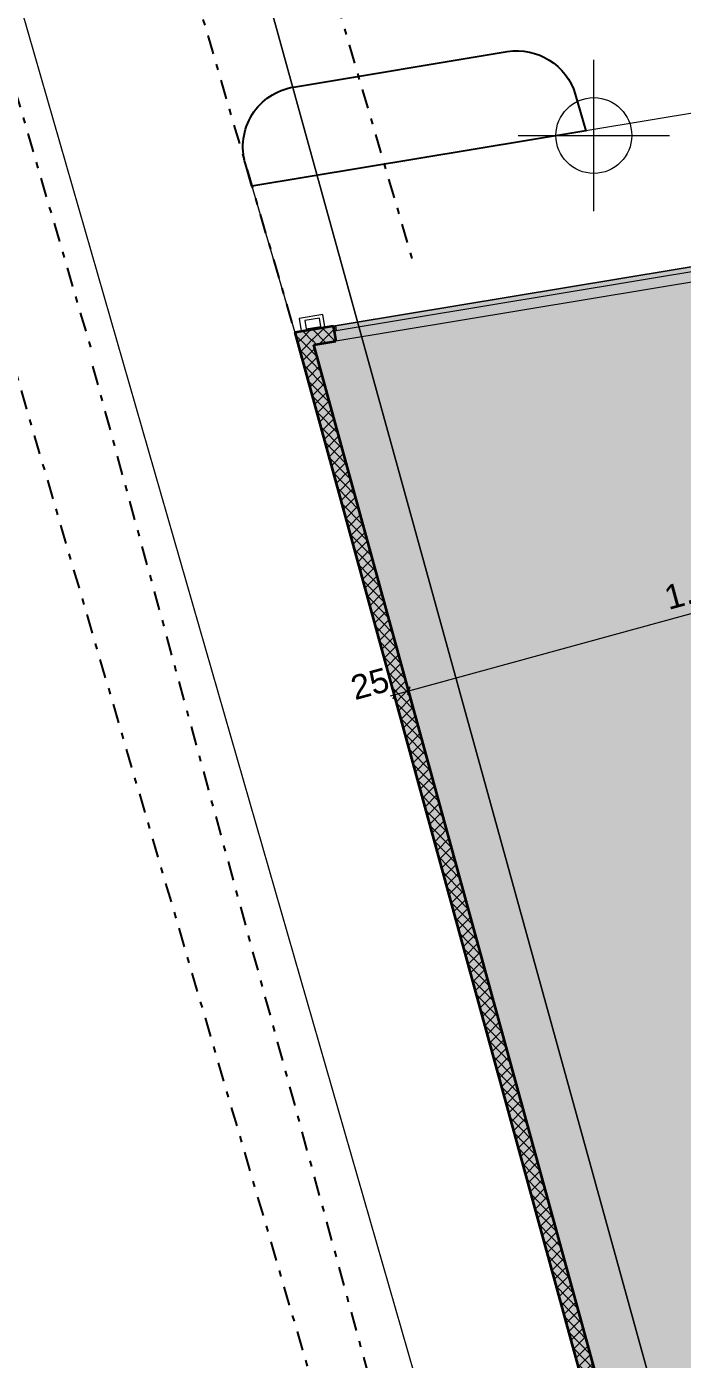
# Model space of a CAD drawing. Header units: metres. Extents: x 7516628 to 7516777, y 4692096 to 4692450.
# Drawn here: x 7516677.83 to 7516688.65, y 4692386.01 to 4692407.99 of the extents above; entities that cross this region are included whole.
import ezdxf

# ---------------------------------------------------------------- set-up
doc = ezdxf.new("R2010")
doc.units = ezdxf.units.M
doc.linetypes.add('Dot & Dashed', pattern=[670.277762413025, 317.49999999993, -176.38888888885, 0, -176.388873524245])
for name, color, linetype, lineweight in [('dtm label', 1, 'Continuous', 0), ('muri', 36, 'Continuous', 0), ('New_2D Drafting - General_Pen_No__102', 254, 'Continuous', 0), ('New_2D Drafting - General_Pen_No__2', 8, 'Continuous', 0), ('New_Archicad Windows_Pen_No__103', 31, 'Continuous', 0), ('New_Archicad Windows_Pen_No__82', 253, 'Continuous', 0), ('New_Dimensioning - General', 7, 'Continuous', 0), ('New_Dimensioning - General_Pen_No__1', 7, 'Continuous', 0), ('New_Dimensioning - General_Pen_No__142', 8, 'Continuous', 0), ('New_Dimensioning - General_Pen_No__161', 251, 'Continuous', 0), ('New_Drawing & Figure_Pen_No__58', 12, 'Continuous', 0), ('New_Structural - Bearing', 7, 'Continuous', 0), ('New_Structural - Bearing_Pen_No__102', 254, 'Continuous', 0), ('New_Structural - Bearing_Pen_No__150', 58, 'Continuous', 0), ('New_Structural - Bearing_Pen_No__184', 254, 'Continuous', 0), ('New_Structural - Bearing_Pen_No__204', 254, 'Continuous', 0), ('New_Structural - Bearing_Pen_No__22', 8, 'Continuous', 0), ('parc-net-v2', 1, 'Continuous', 0), ('Parcela Baze', 7, 'Continuous', 0), ('projekt', 7, 'Continuous', 0)]:
    doc.layers.add(name, color=color, linetype=linetype, lineweight=lineweight)
doc.styles.add('GENERATED_STYLE_1', font='arial.ttf')
doc.dimstyles.new('GENERATED_STYLE__1', dxfattribs={"dimtxt": 400, "dimasz": 95, "dimexe": 0.18, "dimexo": 100000, "dimgap": 0, "dimtad": 1, "dimdec": 0, "dimlfac": 0.1, "dimzin": 0, "dimdsep": 46, "dimtxsty": 'GENERATED_STYLE_1', "dimblk": 'ARROWHEAD_2', "dimblk1": 'ARROWHEAD_2', "dimblk2": 'ARROWHEAD_2', "dimcen": 0.09, "dimclrd": 251, "dimclre": 251, "dimclrt": 7, "dimadec": 0, "dimazin": 0, "dimtfac": 1, "dimtdec": 4, "dimtmove": 0, "dimatfit": 3, "dimfxl": 1, "dimtolj": 1, "dimtzin": 0, "dimarcsym": 0})
pattern_1 = [(44.99999999999998, (0, 0), (-91.92387818248316, 91.92387818248324), []), (135.0000000000001, (0, 0), (91.9238781824829, 91.92387818248349), [])]
pattern_2 = [(44.99999999999998, (0, 0), (-176.7766952966368, 176.7766952966369), []), (44.99999999999998, (-35.35533905932736, 35.35533905932739), (-176.7766952966368, 176.7766952966369), []), (44.99999999999998, (-70.71067811865473, 70.71067811865478), (-176.7766952966368, 176.7766952966369), [])]

# ---------------------------------------------------------------- blocks, each defined once
blk = doc.blocks.new('Slab_28', base_point=(-45594.77753155443, 72138.23779881523))
at = {"layer": 'New_Structural - Bearing_Pen_No__204', "color": 254, "linetype": 'Continuous', "lineweight": 0, "flags": 128}
blk.add_lwpolyline([(-45594.77753155443, 72138.23779881523), (-36901.36041619917, 40399.18526613519), (-26440.41470230332, 43264.46816701355), (-34838.09919371925, 73923.82175481907)], close=True, dxfattribs=at)
blk = doc.blocks.new('Slab_35', base_point=(-22076.12423998126, 78576.49033854387))
at = {"layer": 'New_Structural - Bearing_Pen_No__184', "color": 254, "linetype": 'Continuous', "lineweight": 0, "flags": 128}
blk.add_lwpolyline([(-22076.12423998126, 78576.49033854387), (-46303.63800945178, 74554.77856824246), (-45594.77753155443, 72138.23779881523), (-25759.95144974149, 75430.77347846248), (-17611.85185514205, 45682.63673964111), (-7877.09251520846, 10141.71721589582), (-11542.09914180956, 9137.861435929606), (-8828.899790343712, -767.8379691656118), (-6016.712207689124, -26229.73658027559), (-4312.456942216158, -41660.27721866157), (379.2418893517606, -96770.96442558194), (-19548.6329040541, -98467.96360597546), (-19555.13085424627, -98391.65813141585), (-19753.14066366718, -98423.51140641085), (-19721.56030660335, -98794.46769330432), (404.927579019386, -97072.67944604837), (412.0980510651861, -97156.90685625123), (8022.656437035948, -96505.83598593903), (-9.094947e-10, 0), (-2952.555899401886, 11490.56185632594), (-19643.20814535404, 76446.13885095759), (-19811.53685661957, 77101.22940127758, 0.388950843474932)], format="xyb", close=True, dxfattribs=at)
blk = doc.blocks.new('Slab_397', base_point=(-45615.42016947259, 76189.54714335814))
at = {"layer": 'New_Structural - Bearing_Pen_No__150', "color": 58, "linetype": 'Continuous', "lineweight": 25, "flags": 128}
blk.add_lwpolyline([(-45615.42016947259, 76189.54714335814), (-42091.63626864302, 76774.48719642371, -0.3792487026986449), (-40968.31133992691, 76069.46314892912), (-40792.36051607495, 75469.63800348659), (-46303.63800945178, 74554.77856824246), (-46411.23137675822, 74921.5697305708, -0.4500648041842174)], format="xyb", close=True, dxfattribs=at)
blk = doc.blocks.new('Slab_896', base_point=(-45098.90707488886, 72235.0869553313))
at = {"layer": 'New_Structural - Bearing_Pen_No__184', "color": 254, "linetype": 'Continuous', "lineweight": 0, "flags": 128}
for points in [[(-45098.90707488886, 72235.0869553313), (-45132.47598767177, 72437.31211295654), (-45524.37030456863, 72372.2585543464), (-45490.80139178574, 72170.03339672113)], [(-45190.23350798136, 72376.82149302975), (-45429.64154903059, 72337.40193736748), (-45407.39882091337, 72202.31446931596), (-45167.99077986417, 72241.73402497821)]]:
    blk.add_lwpolyline(points, close=True, dxfattribs=at)
blk = doc.blocks.new('Storefront Window with Transom 2 27')
at = {"layer": 'New_Archicad Windows_Pen_No__103', "linetype": 'Continuous', "lineweight": 13}
h = blk.add_hatch(dxfattribs=at)
h.set_pattern_fill('ALUMINIUM', color=31, style=0, pattern_type=2)
h.set_pattern_definition(pattern_2)
h.paths.add_polyline_path([(-4991.317440735423, 0), (-4991.317440735423, -80), (-4951.317440735423, -80), (-4951.317440735423, 0)])
h = blk.add_hatch(dxfattribs=at)
h.set_pattern_fill('ALUMINIUM', color=31, style=0, pattern_type=2)
h.set_pattern_definition(pattern_2)
h.paths.add_polyline_path([(4951.317440735423, 0), (4951.317440735423, -80), (4991.317440735423, -80), (4991.317440735423, 0)])
at = {"layer": 'New_Archicad Windows_Pen_No__82', "color": 253, "linetype": 'Continuous', "lineweight": 20}
for p, q in [((-4991.317440735423, 170), (4991.317440735423, 170)), ((-4991.317440735423, 0), (-4991.317440735423, 170)), ((-4991.317440735423, 0), (4991.317440735423, 0)), ((-4991.317440735423, 0), (-4991.317440735423, -80)), ((-4951.317440735423, 0), (-4991.317440735423, 0)), ((-4991.317440735423, -80), (-4991.317440735423, 0)), ((-4991.317440735423, -80), (-4991.317440735423, 0)), ((-4951.317440735423, -80), (-4951.317440735423, 0)), ((4951.317440735423, 0), (4951.317440735423, -80)), ((4991.317440735423, 0), (4951.317440735423, 0)), ((4991.317440735423, 0), (4991.317440735423, 170)), ((4991.317440735423, -80), (4991.317440735423, 0)), ((4991.317440735423, -80), (4991.317440735423, 0)), ((4991.317440735423, -80), (4991.317440735423, 0)), ((-4991.317440735423, -80), (4991.317440735423, -80)), ((-4991.317440735423, -80), (4991.317440735423, -80)), ((-4991.317440735423, -80), (-4951.317440735423, -80)), ((4951.317440735423, -80), (4991.317440735423, -80))]:
    blk.add_line(p, q, dxfattribs=at)
blk = doc.blocks.new('Wall_1', base_point=(-45594.77753155443, 72138.23779881523))
at = {"layer": 'New_Structural - Bearing_Pen_No__102', "linetype": 'Continuous', "lineweight": 13}
h = blk.add_hatch(dxfattribs=at)
h.set_pattern_fill('CONCRETE_BLOCK', color=254, style=0, pattern_type=2)
h.set_pattern_definition(pattern_1)
h.paths.add_polyline_path([(-35085.903562828, 73882.68685713234), (-35112.08076460801, 73878.34148226366), (-35071.14156864826, 73631.71618213272), (-35019.50952191204, 73640.28705203078)])
h = blk.add_hatch(dxfattribs=at)
h.set_pattern_fill('CONCRETE_BLOCK', color=254, style=0, pattern_type=2)
h.set_pattern_definition(pattern_1)
h.paths.add_polyline_path([(-35085.9035053924, 73882.68680733132), (-35019.50952225087, 73640.2870575804), (-34837.96817936484, 73923.84350290072)])
h = blk.add_hatch(dxfattribs=at)
h.set_pattern_fill('CONCRETE_BLOCK', color=254, style=0, pattern_type=2)
h.set_pattern_definition(pattern_1)
h.paths.add_polyline_path([(-35019.50952191204, 73640.28705758037), (-34771.57419588448, 73681.44375314975), (-34837.96817902601, 73923.8435029007)])
h = blk.add_hatch(dxfattribs=at)
h.set_pattern_fill('CONCRETE_BLOCK', color=254, style=0, pattern_type=2)
h.set_pattern_definition(pattern_1)
h.paths.add_polyline_path([(-45594.77753155443, 72138.23779919656), (-45280.44822205164, 71936.994745486), (-45346.84220431382, 72179.3944945587)])
h = blk.add_hatch(dxfattribs=at)
h.set_pattern_fill('CONCRETE_BLOCK', color=254, style=0, pattern_type=2)
h.set_pattern_definition(pattern_1)
h.paths.add_polyline_path([(-45280.44822205164, 71936.99474485259), (-45594.77753155443, 72138.23779856315), (-45528.38354929225, 71895.83804949047)])
h = blk.add_hatch(dxfattribs=at)
h.set_pattern_fill('CONCRETE_BLOCK', color=254, style=0, pattern_type=2)
h.set_pattern_definition(pattern_1)
h.paths.add_polyline_path([(-45346.84220553204, 72179.39455058757), (-45280.44816461608, 71936.994745486), (-44919.01814355485, 71996.99129644054), (-44959.95733951459, 72243.61644268208)])
at = {"layer": 'New_Structural - Bearing_Pen_No__22', "color": 8, "linetype": 'Continuous', "lineweight": 35}
for p, q in [((-35112.08079035335, 73878.34143758484), (-35098.98024149614, 73799.42137917355)), ((-35098.98024149614, 73799.42137917355), (-35071.14157517458, 73631.71625504959)), ((-44959.95738965543, 72243.61648773037), (-44946.85684079823, 72164.69642931908)), ((-44946.85684079823, 72164.69642931908), (-44919.01817447667, 71996.99130519512))]:
    blk.add_line(p, q, dxfattribs=at)
at = {"layer": 'New_Structural - Bearing_Pen_No__22', "color": 8, "linetype": 'Continuous', "lineweight": 35, "flags": 128}
for points in [[(-34837.96817937001, 73923.84350290071), (-35112.08082805178, 73878.34143132697)], [(-34837.96817937001, 73923.84350290071), (-34771.57419588964, 73681.44375357594)], [(-35071.14157661932, 73631.71625480974), (-35019.50952191203, 73640.2870575804)], [(-44959.95735571526, 72243.61649336434), (-45594.77753155441, 72138.23779881523)], [(-45594.77753155442, 72138.2377988152), (-45528.38354807404, 71895.83804949044)], [(-45280.44822205164, 71936.994745486), (-44919.01818971268, 71996.99130266596)]]:
    blk.add_lwpolyline(points, dxfattribs=at)
at = {"layer": 'New_Archicad Windows_Pen_No__82', "color": 253, "linetype": 'Continuous', "lineweight": 20, "zscale": 1000, "rotation": 189.4250255970148}
blk.add_blockref('Storefront Window with Transom 2 27', (-40022.91854114718, 72982.0589042463), dxfattribs=at)
blk = doc.blocks.new('Wall_4', base_point=(-36901.36041619917, 40399.18526613519))
at = {"layer": 'New_Structural - Bearing_Pen_No__102', "linetype": 'Continuous', "lineweight": 13}
h = blk.add_hatch(dxfattribs=at)
h.set_pattern_fill('CONCRETE_BLOCK', color=254, style=0, pattern_type=2)
h.set_pattern_definition(pattern_1)
h.paths.add_polyline_path([(-45528.38354807405, 71895.83804949047), (-36967.40355961799, 40640.3041231484), (-36726.28470260479, 40706.34726656724), (-45280.44822205165, 71936.994745486)])
at = {"layer": 'New_Structural - Bearing_Pen_No__22', "color": 8, "linetype": 'Continuous', "lineweight": 35, "flags": 128}
for points in [[(-45528.38354807404, 71895.83804949044), (-36901.36041619917, 40399.1852661352)], [(-36726.28470260479, 40706.34726656725), (-45280.44822205164, 71936.994745486)]]:
    blk.add_lwpolyline(points, dxfattribs=at)
blk = doc.blocks.new('*D776')
at = {"layer": 'New_Dimensioning - General_Pen_No__142', "color": 8, "linetype": 'Continuous', "lineweight": 13}
for p, q in [((-43939.32477864355, 66230.89054555373), (-43975.90819298241, 66091.2661126207)), ((-43698.20592163033, 66296.93368897257), (-43734.7893359692, 66157.30925603955))]:
    blk.add_line(p, q, dxfattribs=at)
at = {"layer": 'New_Dimensioning - General_Pen_No__161', "color": 251, "linetype": 'Continuous', "lineweight": 13}
for p, q in [((-43716.49762879977, 66227.12147250606), (-33737.66221654762, 68960.35298516335)), ((-43932.85030703092, 66070.65875770726), (-43982.38266459505, 66251.49790046718)), ((-43957.61648581299, 66161.0783290872), (-43716.49762879977, 66227.12147250606)), ((-43691.73145001771, 66136.7019011261), (-43741.26380758184, 66317.54104388601)), ((-44016.5700463527, 66144.9307805213), (-43957.61648581299, 66161.0783290872))]:
    blk.add_line(p, q, dxfattribs=at)
at = {"layer": 'New_Dimensioning - General_Pen_No__1', "color": 7, "lineweight": 13, "insert": (-44602.09559335464, 66067.5003065663), "char_height": 400, "attachment_point": 7, "rotation": 15.317792796364982, "style": 'GENERATED_STYLE_1'}
blk.add_mtext('\\A1;25', dxfattribs=at)
blk = doc.blocks.new('ARROWHEAD_2')
at = {"color": 0, "linetype": 'Continuous', "lineweight": 0}
for p, q in [((0, 0), (-1, 0)), ((-0.3781315, -0.6550000000000001), (0.3781315, 0.6550000000000001))]:
    blk.add_line(p, q, dxfattribs=at)
blk = doc.blocks.new('*D777')
at = {"layer": 'New_Dimensioning - General_Pen_No__142', "color": 8, "linetype": 'Continuous', "lineweight": 13}
for p, q in [((-33719.37050937819, 69030.16520162988), (-33755.95392371705, 68890.54076869684)), ((-43698.20592163033, 66296.93368897257), (-43734.7893359692, 66157.30925603955))]:
    blk.add_line(p, q, dxfattribs=at)
at = {"layer": 'New_Dimensioning - General_Pen_No__161', "color": 251, "linetype": 'Continuous', "lineweight": 13}
for p, q in [((-33712.89603776555, 68869.9334137834), (-33762.42839532968, 69050.7725565433)), ((-43716.49762879977, 66227.12147250606), (-33737.66221654762, 68960.35298516335)), ((-33737.66221654762, 68960.35298516335), (-33496.54335953442, 69026.39612858219))]:
    blk.add_line(p, q, dxfattribs=at)
at = {"layer": 'New_Dimensioning - General_Pen_No__1', "color": 7, "lineweight": 13, "char_height": 400, "attachment_point": 7, "rotation": 15.317792796364982, "style": 'GENERATED_STYLE_1'}
for s, insert in [('\\A1;25', (-34382.14132408928, 68866.77496264245)), ('\\A1;1,035', (-39410.21418510151, 67489.57144901583))]:
    blk.add_mtext(s, dxfattribs=dict(at, insert=insert))
blk = doc.blocks.new('A$C11597C86')
at = {"layer": 'New_2D Drafting - General_Pen_No__102', "linetype": 'Continuous', "lineweight": 0}
blk.add_hatch(color=7, dxfattribs=at).paths.add_polyline_path([(80443.11670551685, 76454.81920017266), (91199.79504335203, 78240.4031561765), (99597.47953476796, 47581.04956837097), (89136.53382087211, 44715.76666749261)])
at = {"layer": 'New_2D Drafting - General_Pen_No__2', "color": 8, "linetype": 'Continuous', "lineweight": 15, "flags": 128}
blk.add_lwpolyline([(80443.11670551685, 76454.81920017266), (91199.79504335203, 78240.4031561765), (99597.47953476796, 47581.04956837097), (89136.53382087211, 44715.76666749261)], close=True, dxfattribs=at)
at = {"layer": 'New_Drawing & Figure_Pen_No__58', "color": 12, "linetype": 'Dot & Dashed', "lineweight": 25, "flags": 128}
blk.add_lwpolyline([(161005.8051674019, -220534.1344569164), (148309.774087315, -77907.97802007513), (141260.6769173913, 6886.755578277519), (128599.2923959443, 55612.90617454289), (128534.1880264237, 55593.04050804586), (114816.745336399, 109356.5002997921), (71029.62683871241, 102087.9389638918), (68551.81324016082, 101645.5140968806), (73235.96296273952, 84668.7787698039), (85462.02147193305, 42989.53474633628), (97305.90392089885, -251.6444413792105), (101619.7241700952, -39309.5133008634), (117916.4039520989, -230737.2355518143)], close=True, dxfattribs=at)
for points in [[(75106.87272433146, 103454.158660909), (76984.35433137963, 96649.61350073337), (79776.44876898154, 86530.2426260456), (82393.25104341564, 77609.43299018583)], [(72989.70081616568, 102869.9974535144), (74867.18242321382, 96065.4522933388), (77663.98390910178, 85929.02169219463), (80443.11670551685, 76454.81920017266)], [(69804.98637684065, 101991.2843811804), (71682.46798388878, 95186.73922100481), (74486.34995511344, 85024.6468599631), (77115.62666941206, 76061.31123563237)], [(77106.7380205828, 75900.98798352084), (95592.07670542636, 8276.660393251506)]]:
    blk.add_lwpolyline(points, dxfattribs=at)
at = {"layer": 'New_Structural - Bearing', "color": 254, "linetype": 'Continuous', "lineweight": 0}
for name, p in [('Slab_35', (103961.76999709, 82893.0717399013)), ('Slab_28', (80443.11670551685, 76454.81920017266)), ('Slab_896', (80938.98716218241, 76551.66835668872))]:
    blk.add_blockref(name, p, dxfattribs=at)
at = {"layer": 'New_Structural - Bearing', "color": 58, "linetype": 'Continuous', "lineweight": 25}
blk.add_blockref('Slab_397', (80422.47406759865, 80506.12854471557), dxfattribs=at)
at = {"layer": 'New_Structural - Bearing', "color": 8, "lineweight": 35}
for name, p in [('Wall_1', (80443.11670551685, 76454.81920017266)), ('Wall_4', (89136.53382087211, 44715.76666749261))]:
    blk.add_blockref(name, p, dxfattribs=at)
at = {"layer": 'New_Dimensioning - General', "color": 251, "linetype": 'Continuous', "lineweight": 13}
for base, p1, p2, picture, middle in [((92300.23202052366, 73276.93438652078), (91821.24898438102, 35860.41210142343), (95154.41483093756, 62856.51431975906), '*D777', (87221.08071414784, 72176.0535961792)), ((82321.3966082715, 70543.70287386348), (91580.1301273678, 35794.3689580046), (91821.24898438102, 35860.41210142343), '*D776', (81676.5620246784, 70657.39409549552))]:
    dim = blk.add_linear_dim(base=base, p1=p1, p2=p2, angle=15.31779279627998, dimstyle='GENERATED_STYLE__1', dxfattribs=at)
    dim.commit()
    dim.dimension.update_dxf_attribs({"geometry": picture, "text_midpoint": middle, "dimtype": 128, "text_rotation": 15.31779279636498, "insert": (126037.8942370713, 4316.581401357427)})

msp = doc.modelspace()

# ---------------------------------------------------------------- block references
at = {"layer": 'projekt', "xscale": 0.001, "yscale": 0.001, "zscale": 0.001}
msp.add_blockref('A$C11597C86', (7516601.810596049, 4692326.488235551), dxfattribs=at)

# ---------------------------------------------------------------- next in the draw order: linework, layer by layer
at = {"layer": 'dtm label', "color": 1, "linetype": 'Continuous', "lineweight": 0}
for p, q in [((7516687.18663361, 4692404.9442963, 626.1305306477591), (7516687.18663361, 4692407.4442963, 626.1305306477591)), ((7516685.936633611, 4692406.1942963, 626.1305306477591), (7516688.43663361, 4692406.1942963, 626.1305306477591))]:
    msp.add_line(p, q, dxfattribs=at)
msp.add_circle((7516687.18663361, 4692406.1942963, 626.1305306477591), 0.625, dxfattribs=at)
at = {"layer": 'muri', "elevation": 626.013, "flags": 128}
msp.add_lwpolyline([(7516688.162, 4692385.487), (7516681.749, 4692408.701)], dxfattribs=at)
at = {"layer": 'parc-net-v2', "flags": 128}
msp.add_lwpolyline([(7516676.160763105, 4692429.203592237), (7516677.913665148, 4692422.496180746), (7516680.661144176, 4692412.584780189), (7516681.749, 4692408.701), (7516688.162, 4692385.487), (7516692.838000001, 4692368.980999999), (7516694.953, 4692361.797), (7516696.920000001, 4692353.097), (7516699.873, 4692342.483), (7516704.09810182, 4692327.177662318), (7516708.274306883, 4692287.523889129), (7516708.606297052, 4692283.153949954), (7516712.608854355, 4692233.174606919)], dxfattribs=at)
at = {"layer": 'Parcela Baze', "flags": 128}
msp.add_lwpolyline([(7516718.331, 4692435.856), (7516674.68, 4692428.969999999), (7516672.2, 4692428.54), (7516676.799999999, 4692411.540000001), (7516688.82, 4692369.8), (7516700.45, 4692326.5), (7516700.839999999, 4692322.801), (7516704.59, 4692287.19), (7516735.21, 4692261.76), (7516728.88, 4692300.6), (7516744.84, 4692311.44), (7516742.119999999, 4692328.759999999), (7516742.579999999, 4692340.74), (7516732.019999999, 4692382.209999999)], close=True, dxfattribs=at)

doc.saveas('drawing.dxf')
